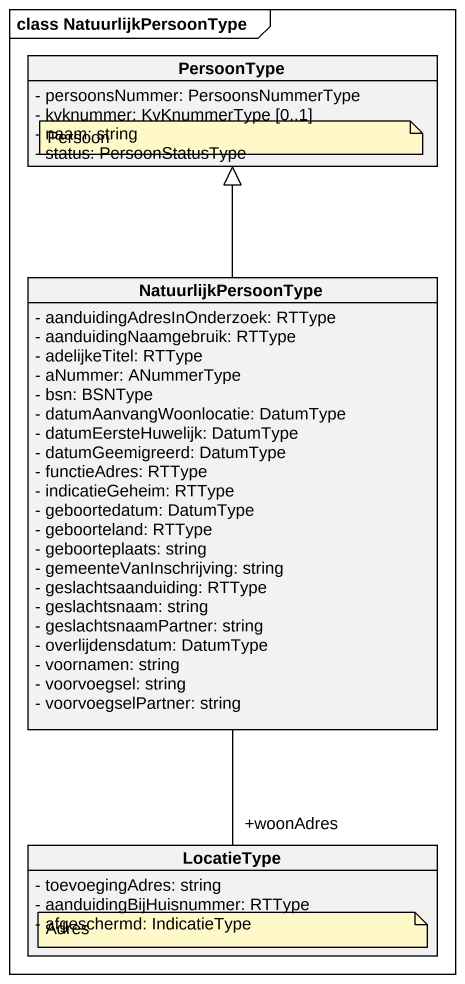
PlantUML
@startuml
mainframe class NatuurlijkPersoonType
hide circle
hide empty members
skinparam classAttributeIconSize 0
class PersoonType {
  - persoonsNummer: PersoonsNummerType
  - kvknummer: KvKnummerType [0..1]
  - naam: string
  - status: PersoonStatusType
}
class NatuurlijkPersoonType {
  - aanduidingAdresInOnderzoek: RTType
  - aanduidingNaamgebruik: RTType
  - adelijkeTitel: RTType
  - aNummer: ANummerType
  - bsn: BSNType
  - datumAanvangWoonlocatie: DatumType
  - datumEersteHuwelijk: DatumType
  - datumGeemigreerd: DatumType
  - functieAdres: RTType
  - indicatieGeheim: RTType
  - geboortedatum: DatumType
  - geboorteland: RTType
  - geboorteplaats: string
  - gemeenteVanInschrijving: string
  - geslachtsaanduiding: RTType
  - geslachtsnaam: string
  - geslachtsnaamPartner: string
  - overlijdensdatum: DatumType
  - voornamen: string
  - voorvoegsel: string
  - voorvoegselPartner: string
}
class LocatieType {
  - toevoegingAdres: string
  - aanduidingBijHuisnummer: RTType
  - afgeschermd: IndicatieType
}
NatuurlijkPersoonType -up-|> PersoonType
NatuurlijkPersoonType -- "+woonAdres" LocatieType
note as N1
  Persoon
end note
note as N2
  Adres
end note
@enduml
